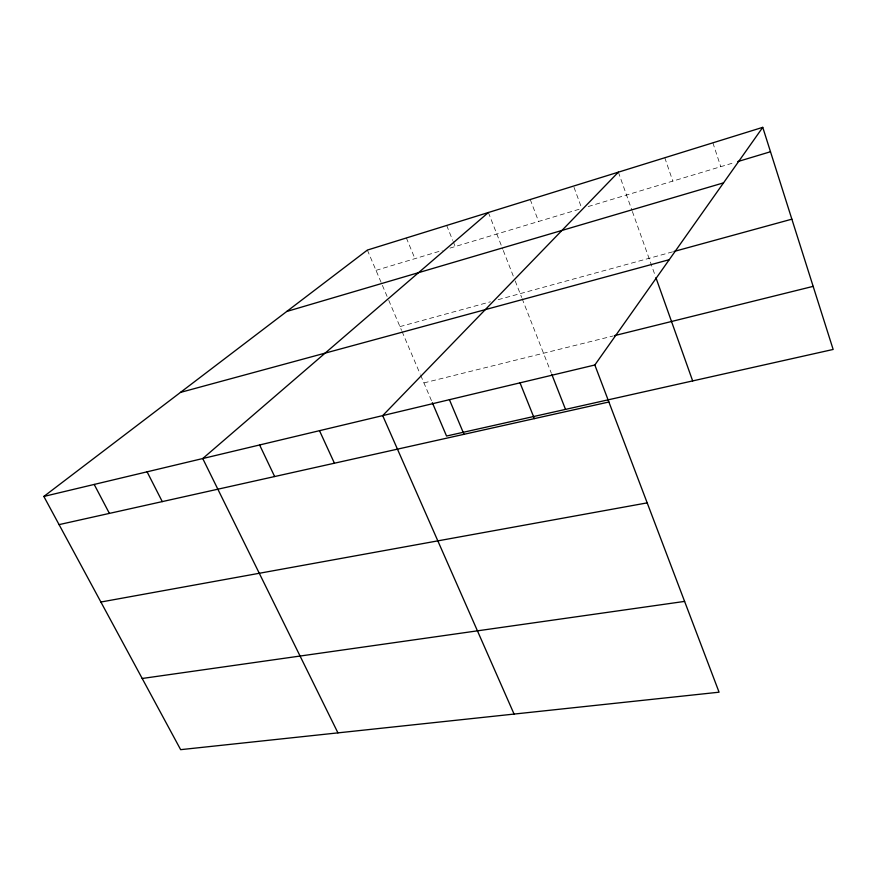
<?xml version="1.0" encoding="UTF-8"?>
<svg xmlns="http://www.w3.org/2000/svg" width="877" height="877" viewBox="0 0 877 877"><rect width="100%" height="100%" fill="white"/><g stroke="black" fill="none" stroke-linecap="round" stroke-linejoin="round"><path stroke-width="0.66" stroke-dasharray="4.38 3.29" d="M376.003 270.357L442.216 250.449M450 248.103L580.497 208.869M588.193 206.555L733.852 162.749M399.945 326.606L490.418 301.809M498.18 299.671L672.67 251.842M423.92 382.909L613.22 335.957M367.364 250.077L381.857 284.104M382.383 285.354L388.237 299.112M388.774 300.362L401.545 330.355M402.083 331.605L420.193 374.15M420.73 375.4L431.813 401.436M406.369 237.963L414.942 258.649M446.689 225.455L452.696 240.342M453.19 241.581L455.196 246.547M488.39 212.508L502.784 249.254M503.277 250.515L514.711 279.697M515.205 280.958L521.662 297.446M522.166 298.717L551.337 373.207M530.245 199.517L538.599 221.464M574.007 187.316L581.341 207.235M618.373 172.155L631.922 210.217M632.372 211.489L655.459 276.376M664.788 157.75L672.802 181.111M712.88 142.819L720.762 166.685"/><path stroke-width="1.32" d="M594.836 364.996L719.074 692.194L180.651 749.66L43.85 496.448L594.836 364.996L762.76 127.34L833.15 349.452L446.536 436.033L432.339 402.675M618.373 172.155L382.69 415.61L514.075 714.075M488.39 212.508L202.74 458.539L337.941 732.876M43.85 496.448L367.364 250.077L762.76 127.34M737.776 161.576L770.488 151.743M286.746 311.467L723.525 182.865M673.985 251.48L791.865 219.173M180.465 392.403L669.239 259.691M614.514 335.628L813.154 286.362M59.077 524.621L608.89 401.995M100.888 602.028L647.193 502.872M142.195 678.48L684.608 601.403M94.19 484.433L109.395 513.396M147.084 471.815L162.267 501.611M259.614 444.968L274.644 476.54M319.502 430.684L334.422 463.209M449.419 399.682L463.999 434.312M520.028 382.843L534.367 418.614M551.83 374.457L565.512 409.384M655.919 277.658L692.666 380.914"/></g></svg>
